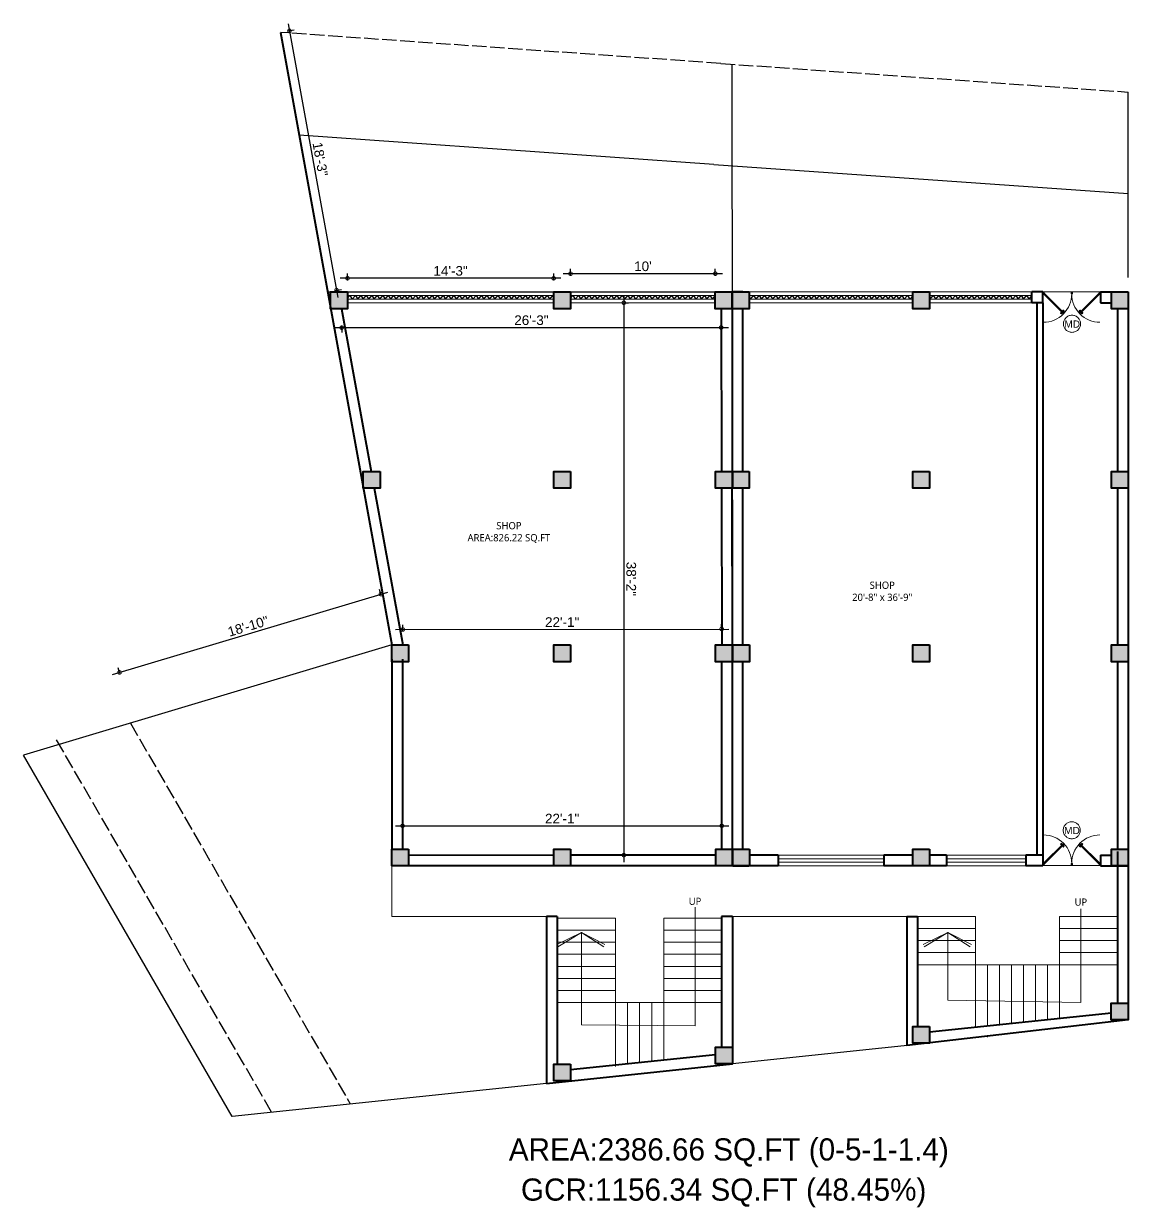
# Model space of a CAD drawing. Header units: inches. Extents: x -71 to 2682309, y -3332 to 801571.
# Drawn here: x 2647552 to 2648469, y 795595 to 796577 of the extents above; entities that cross this region are included whole.
import ezdxf

# ---------------------------------------------------------------- set-up
doc = ezdxf.new("R2010")
doc.units = ezdxf.units.IN
doc.header["$MEASUREMENT"] = 0
doc.header["$PDMODE"] = 99
for name, pattern in [('ACAD_ISO02W100', [15, 12, -3]), ('ACAD_ISO10W100', [18, 12, -3, 0, -3]), ('SOLID', [0])]:
    doc.linetypes.add(name, pattern=pattern)
for name, color, linetype, lineweight in [('CONC. OUTLINE RA', 150, 'Continuous', 40), ('ele 4', 114, 'Continuous', 9), ('elev 2', 20, 'Continuous', 25), ('HATCH RA', 8, 'Continuous', 9), ('PUERTAS', 7, 'Continuous', 13), ('stair EA', 132, 'Continuous', 5), ('STAIR PLAN AND ELEV RA', 124, 'Continuous', 20), ('TEXT RA', 254, 'Continuous', 20), ('TEXTURE EA', 8, 'ACAD_ISO10W100', 9), ('wall EA', 24, 'Continuous', 40), ('WALL RA', 42, 'Continuous', 50), ('Win EA', 114, 'Continuous', 5)]:
    doc.layers.add(name, color=color, linetype=linetype, lineweight=lineweight)
for name, color, linetype in [('HACTH', 7, 'Continuous'), ('lettring', 7, 'Continuous'), ('S-DIM', 7, 'Continuous'), ('text EA', 7, 'Continuous')]:
    doc.layers.add(name, color=color, linetype=linetype)
doc.styles.add('EAPL', font='arial.ttf', dxfattribs={"height": 8})
doc.styles.add('RA 50 new', font='GOTHIC.TTF', dxfattribs={"height": 100})
doc.styles.get("Standard").update_dxf_attribs({"font": 'arial.ttf'})
doc.dimstyles.new('EA Copy of 1-8', dxfattribs={"dimtxt": 8, "dimasz": 6, "dimexe": 4, "dimexo": 6, "dimgap": 2, "dimtad": 1, "dimdec": 0, "dimzin": 0, "dimdsep": 46, "dimlunit": 3, "dimtxsty": 'EAPL', "dimblk": 'DOTSMALL', "dimcen": -0.09, "dimdle": 6, "dimclrd": 256, "dimclre": 256, "dimclrt": 256, "dimadec": 0, "dimazin": 0, "dimtfac": 8, "dimtdec": 0, "dimtix": 1, "dimtmove": 0, "dimatfit": 3, "dimldrblk": 'OPEN30', "dimfxl": 1, "dimfxlon": 1, "dimtolj": 1, "dimtzin": 0, "dimlwd": -1, "dimlwe": -1, "dimarcsym": 0})

# ---------------------------------------------------------------- blocks, each defined once
blk = doc.blocks.new('COLUMN')
at = {"layer": 'HACTH', "lineweight": 30, "transparency": 33554541}
h = blk.add_hatch(color=256, dxfattribs=at)
h.dxf.hatch_style = 1
h.paths.add_polyline_path([(2659104.19, 784576.38), (2659090.19, 784576.38), (2659090.19, 784562.38), (2659104.19, 784562.38)])
at = {"layer": 'CONC. OUTLINE RA'}
blk.add_lwpolyline([(2659090.19, 784576.38), (2659104.19, 784576.38), (2659104.19, 784562.38), (2659090.19, 784562.38)], close=True, dxfattribs=at)
blk = doc.blocks.new('3ft')
at = {"layer": 'PUERTAS', "color": 6}
for p, q in [((1, 2.5), (25.2, 26.7)), ((26, 25.9), (1.8, 1.6)), ((26, 25.9), (25.2, 26.7)), ((0, 2.4), (0, 0)), ((0.7, 2.4), (0, 2.4)), ((1.6, 0), (0, 0)), ((0.7, 1.5), (0.7, 2.4)), ((0.8, 1.5), (0.7, 1.5)), ((0.8, 1.5), (0.8, 2.4)), ((0.8, 1.2), (0.8, 1.5)), ((1.6, 1.2), (0.8, 1.2)), ((1.6, 1.8), (0.9, 2.5)), ((1.6, 1.9), (1, 2.5)), ((1.6, 1.9), (1.6, 1.8)), ((1.8, 1.6), (1.6, 1.8)), ((1.6, 0), (1.6, 1.2)), ((34.4, 0), (34.4, 1.2)), ((34.4, 1.2), (35.2, 1.2)), ((34.4, 0), (36, 0)), ((35.2, 1.2), (35.2, 2.4)), ((35.2, 2.4), (36, 2.4)), ((36, 0), (36, 2.4))]:
    blk.add_line(p, q, dxfattribs=at)
at = {"layer": 'PUERTAS', "color": 8}
for p, q in [((22.6, 24.9), (21.6, 25.7)), ((22.6, 25), (21.7, 25.7)), ((22.7, 25.1), (21.8, 25.9)), ((22.1, 26.3), (22, 26.1)), ((22.9, 25.2), (22, 26.1)), ((22.1, 26.3), (22.3, 26.4)), ((22.3, 26.4), (22.3, 26.4)), ((23.2, 25.5), (22.3, 26.4)), ((23.3, 25.7), (22.5, 26.6)), ((23.5, 25.8), (22.7, 26.8)), ((23.4, 25.8), (22.7, 26.7)), ((22.7, 24.3), (23, 24.8)), ((23, 25), (22.8, 25.1)), ((23, 25), (22.9, 25.2)), ((23, 25), (22.9, 25.1)), ((22.9, 24.5), (23.1, 24.9)), ((23.1, 25.1), (23, 25.2)), ((23.1, 24.8), (23.2, 25)), ((23.3, 25.3), (23.2, 25.4)), ((23.4, 25.4), (23.3, 25.6)), ((23.4, 25.4), (23.3, 25.5)), ((23.4, 25.4), (23.3, 25.5)), ((23.3, 24.9), (23.3, 25.1)), ((23.5, 25.1), (23.3, 25.1)), ((23.6, 25.3), (23.4, 25.2)), ((23.9, 25.5), (23.5, 25.3)), ((24.1, 25.7), (23.6, 25.4)), ((23.6, 23.4), (24.1, 23.7)), ((23.8, 23.6), (24.2, 23.8)), ((24.1, 23.8), (24.3, 23.9)), ((24.2, 24), (24.4, 24)), ((24.2, 23.3), (25, 22.3)), ((24.3, 23.7), (24.4, 23.6)), ((24.3, 23.7), (24.5, 23.6)), ((24.3, 23.6), (24.4, 23.5)), ((24.3, 23.3), (25.1, 22.4)), ((24.4, 24.2), (24.4, 24)), ((24.4, 23.8), (24.5, 23.7)), ((24.4, 23.4), (25.2, 22.5)), ((24.6, 24.3), (24.5, 24.1)), ((24.5, 23.6), (25.4, 22.7)), ((24.8, 24.6), (24.6, 24.2)), ((24.6, 24), (24.7, 23.9)), ((25, 24.8), (24.7, 24.3)), ((24.7, 24.1), (24.8, 23.9)), ((24.7, 24.1), (24.8, 24)), ((24.8, 24.1), (24.9, 24)), ((24.8, 23.8), (25.7, 23)), ((25, 24), (25.9, 23.2)), ((25.1, 24.2), (26.1, 23.4)), ((25.1, 24.1), (26, 23.3)), ((25.6, 22.8), (25.4, 22.7)), ((25.6, 22.8), (25.7, 23)), ((25.7, 23), (25.7, 23)), ((0, 0), (36, 0))]:
    blk.add_line(p, q, dxfattribs=at)
at = {"layer": 'PUERTAS', "color": 1}
for p, q in [((21.7, 25.8), (22.1, 26.3)), ((21.7, 25.7), (22.2, 26.2)), ((21.7, 25.8), (21.7, 25.8)), ((22.5, 25), (21.7, 25.6)), ((22.6, 26.7), (22.1, 26.3)), ((22.7, 26.7), (22.2, 26.2)), ((22.6, 26.7), (22.6, 26.7)), ((22.6, 25), (23, 25.4)), ((22.6, 24.3), (22.9, 24.7)), ((22.6, 24.1), (22.6, 24.1)), ((22.7, 25.1), (22.7, 25.1)), ((23.4, 25.9), (22.8, 26.7)), ((22.8, 25.1), (23.1, 25.3)), ((22.9, 25), (22.8, 25.1)), ((22.9, 24.9), (23.2, 25.2)), ((22.9, 24.8), (22.9, 24.8)), ((22.9, 24.7), (22.9, 24.7)), ((23.4, 25.8), (23, 25.4)), ((23.3, 25.6), (23.1, 25.3)), ((23.5, 25.5), (23.2, 25.2)), ((23.3, 25.7), (23.3, 25.7)), ((23.4, 25.5), (23.3, 25.6)), ((23.4, 23.3), (23.4, 23.3)), ((23.6, 25.5), (23.6, 25.5)), ((23.6, 23.3), (24, 23.6)), ((24.1, 25.8), (23.7, 25.5)), ((23.7, 25.5), (23.7, 25.5)), ((24, 23.6), (24, 23.6)), ((24.1, 23.6), (24.1, 23.6)), ((24.3, 25.8), (24.3, 25.8)), ((24.3, 23.6), (24.5, 23.9)), ((24.3, 23.3), (24.7, 23.7)), ((24.3, 23.6), (24.4, 23.5)), ((24.3, 23.2), (24.9, 22.4)), ((24.4, 23.5), (24.6, 23.8)), ((24.4, 23.4), (24.4, 23.4)), ((24.8, 24.1), (24.5, 23.9)), ((24.9, 24), (24.6, 23.8)), ((25.1, 24.1), (24.7, 23.7)), ((25.1, 24.8), (24.8, 24.4)), ((24.8, 24.4), (24.8, 24.4)), ((24.8, 24.3), (24.8, 24.3)), ((24.8, 24.1), (24.9, 24)), ((25, 24), (25, 24)), ((25, 22.4), (25.5, 22.9)), ((25.1, 25), (25.1, 25)), ((25.1, 22.4), (25.6, 22.8)), ((25.1, 22.4), (25.1, 22.4)), ((25.2, 24.1), (26, 23.5)), ((26, 23.4), (25.5, 22.9)), ((26, 23.3), (25.6, 22.8)), ((26, 23.3), (26, 23.3))]:
    blk.add_line(p, q, dxfattribs=at)
at = {"layer": 'PUERTAS', "color": 2}
for p, q in [((22, 26.1), (22, 26.1)), ((25.4, 22.7), (25.4, 22.7))]:
    blk.add_line(p, q, dxfattribs=at)
at = {"layer": 'PUERTAS', "color": 6}
for radius in [0.155, 0.0752]:
    blk.add_circle((0.8, 2.6), radius, dxfattribs=at)
blk.add_arc((0.8, 2.6), 34.4, 359.7285, 90.0333, dxfattribs=at)
at = {"layer": 'PUERTAS', "color": 1}
for centre, start, end in [((22.5, 25), 231.0764, 315), ((22.7, 24.2), 135, 225), ((22.7, 26.7), 38.9236, 135), ((22.8, 25.1), 225, 315), ((23, 24.9), 135, 219.7428), ((22.9, 24.8), 315, 39.7428), ((23.3, 25.6), 315, 45), ((23.4, 25.9), 315, 38.9236), ((23.5, 23.4), 225, 315), ((23.5, 25.4), 50.2572, 135), ((23.6, 25.5), 230.2572, 315), ((24.1, 23.6), 50.2572, 135), ((24.2, 25.7), 45, 135), ((24.2, 23.7), 230.2572, 315), ((24.3, 23.2), 135, 218.9236), ((24.4, 23.5), 135, 225), ((24.8, 24.3), 135, 219.7428), ((24.7, 24.2), 315, 39.7428), ((24.9, 24), 45, 135), ((25, 22.4), 218.9236, 315), ((25, 24.9), 315, 45), ((25.2, 24.1), 51.0764, 135), ((26, 23.4), 315, 51.0764)]:
    blk.add_arc(centre, 0.08, start, end, dxfattribs=at)
blk = doc.blocks.new('*U327')
at = {"color": 3, "xscale": -1}
blk.add_blockref('3ft', (42, 0), dxfattribs=at)
blk = doc.blocks.new('_DotSmall')
at = {"color": 0, "linetype": 'ByBlock', "const_width": 0.5}
blk.add_lwpolyline([(-0.0625, 0, 1), (0.0625, 0, 1)], format="xyb", close=True, dxfattribs=at)
blk = doc.blocks.new('*D692')
at = {"layer": 'Defpoints', "color": 0, "transparency": 16777216}
for p in [(2647848.62, 796103.49), (2647857.62, 796073.41), (2647640.62, 796008.48)]:
    blk.add_point(p, dxfattribs=at)
at = {"layer": 'lettring', "transparency": 16777216}
for p, q in [((2647625.87, 796036.84), (2647854.36, 796105.21)), ((2647848.9, 796102.53), (2647847.47, 796107.32)), ((2647631.91, 796037.6), (2647630.48, 796042.39))]:
    blk.add_line(p, q, dxfattribs=at)
at = {"layer": 'lettring', "transparency": 16777216, "xscale": 6, "yscale": 6, "zscale": 6}
for p, rotation in [((2647848.62, 796103.49), 16.65869540198809), ((2647631.62, 796038.56), 196.6586954019881)]:
    blk.add_blockref('_DotSmall', p, dxfattribs=dict(at, rotation=rotation))
at = {"layer": 'lettring', "transparency": 16777216, "insert": (2647738.37, 796076.86), "char_height": 8, "attachment_point": 5, "rotation": 16.6587, "style": 'EAPL'}
blk.add_mtext('\\A1;18\'-10"', dxfattribs=at)
blk = doc.blocks.new('_Open30')
at = {"color": 0, "linetype": 'ByBlock', "lineweight": -2}
for p, q in [((-1, 0.27), (0, 0)), ((0, 0), (-1, -0.27)), ((0, 0), (-1, 0))]:
    blk.add_line(p, q, dxfattribs=at)
blk = doc.blocks.new('*D690')
at = {"layer": 'Defpoints', "color": 0, "transparency": 16777216}
for p in [(2648006.06, 796369.51), (2648006.06, 796354.41), (2648126.26, 796354.42)]:
    blk.add_point(p, dxfattribs=at)
at = {"layer": 'lettring', "transparency": 16777216}
for p, q in [((2648132.26, 796369.52), (2648000.06, 796369.51)), ((2648006.06, 796368.51), (2648006.06, 796373.51)), ((2648126.26, 796368.52), (2648126.26, 796373.52))]:
    blk.add_line(p, q, dxfattribs=at)
at = {"layer": 'lettring', "transparency": 16777216, "xscale": 6, "yscale": 6, "zscale": 6}
for p, rotation in [((2648006.06, 796369.51), 180.0035266557146), ((2648126.26, 796369.52), 0.003526655714578552)]:
    blk.add_blockref('_DotSmall', p, dxfattribs=dict(at, rotation=rotation))
at = {"layer": 'lettring', "transparency": 16777216, "insert": (2648066.16, 796375.6), "char_height": 8, "attachment_point": 5, "rotation": 0.00353, "style": 'EAPL'}
blk.add_mtext("\\A1;10'", dxfattribs=at)
blk = doc.blocks.new('*D691')
at = {"transparency": 16777216}
for p, q in [((2647820.88, 796364.71), (2647820.88, 796369.71)), ((2647992.06, 796364.71), (2647992.06, 796369.71)), ((2647998.06, 796365.7), (2647814.88, 796365.71))]:
    blk.add_line(p, q, dxfattribs=at)
at = {"layer": 'Defpoints', "color": 0, "transparency": 16777216}
for p in [(2647820.88, 796365.71), (2647820.88, 796354.42), (2647992.06, 796354.41)]:
    blk.add_point(p, dxfattribs=at)
at = {"transparency": 16777216, "xscale": 6, "yscale": 6, "zscale": 6}
for p, rotation in [((2647820.88, 796365.71), 179.9978990133593), ((2647992.06, 796365.71), 359.9978990133593)]:
    blk.add_blockref('_DotSmall', p, dxfattribs=dict(at, rotation=rotation))
at = {"lineweight": 30, "transparency": 16777216, "insert": (2647906.47, 796371.8), "char_height": 8, "attachment_point": 5, "rotation": 359.9979, "style": 'EAPL'}
blk.add_mtext('\\A1;14\'-3"', dxfattribs=at)
blk = doc.blocks.new('*D693')
at = {"layer": 'Defpoints', "color": 0, "transparency": 16777216}
for p in [(2647765.13, 796569.77), (2647804.31, 796354.42), (2647811.83, 796355.78)]:
    blk.add_point(p, dxfattribs=at)
at = {"layer": 'S-DIM', "transparency": 16777216}
for p, q in [((2647771.58, 796577.04), (2647812.9, 796349.88)), ((2647771.67, 796570.96), (2647776.59, 796571.85)), ((2647810.85, 796355.6), (2647815.76, 796356.5))]:
    blk.add_line(p, q, dxfattribs=at)
at = {"layer": 'S-DIM', "transparency": 16777216, "xscale": 6, "yscale": 6, "zscale": 6}
for p, rotation in [((2647772.65, 796571.14), 100.3105406463716), ((2647811.83, 796355.78), 280.3105406463716)]:
    blk.add_blockref('_DotSmall', p, dxfattribs=dict(at, rotation=rotation))
at = {"layer": 'S-DIM', "transparency": 16777216, "insert": (2647798.23, 796464.55), "char_height": 8, "attachment_point": 5, "rotation": 280.31054, "style": 'EAPL'}
blk.add_mtext('\\A1;18\'-3"', dxfattribs=at)
blk = doc.blocks.new('*D694')
at = {"layer": 'Defpoints', "color": 0, "transparency": 16777216}
for p in [(2648131.55, 796074.53), (2647866.76, 796061.41), (2648131.57, 796061.83)]:
    blk.add_point(p, dxfattribs=at)
at = {"layer": 'S-DIM', "transparency": 16777216}
for p, q in [((2647866.74, 796073.11), (2647866.74, 796078.11)), ((2648131.55, 796073.53), (2648131.54, 796078.53)), ((2647860.74, 796074.1), (2648137.55, 796074.54))]:
    blk.add_line(p, q, dxfattribs=at)
at = {"layer": 'S-DIM', "transparency": 16777216, "xscale": 6, "yscale": 6, "zscale": 6}
for p, rotation in [((2647866.74, 796074.11), 180.09063635246), ((2648131.55, 796074.53), 0.090636352459989)]:
    blk.add_blockref('_DotSmall', p, dxfattribs=dict(at, rotation=rotation))
at = {"layer": 'S-DIM', "transparency": 16777216, "insert": (2647999.13, 796080.34), "char_height": 8, "attachment_point": 5, "rotation": 0.09064, "style": 'EAPL'}
blk.add_mtext('\\A1;22\'-1"', dxfattribs=at)
blk = doc.blocks.new('*D695')
at = {"layer": 'Defpoints', "color": 0, "transparency": 16777216}
for p in [(2647816.03, 796340.29), (2648131.12, 796340.42), (2648131.13, 796324.83)]:
    blk.add_point(p, dxfattribs=at)
at = {"layer": 'S-DIM', "transparency": 16777216}
for p, q in [((2647810.04, 796324.71), (2648137.13, 796324.84)), ((2647816.03, 796325.71), (2647816.04, 796320.71)), ((2648131.13, 796325.83), (2648131.13, 796320.83))]:
    blk.add_line(p, q, dxfattribs=at)
at = {"layer": 'S-DIM', "transparency": 16777216, "xscale": 6, "yscale": 6, "zscale": 6}
for p, rotation in [((2647816.04, 796324.71), 180.0229430223252), ((2648131.13, 796324.83), 0.02294302232514754)]:
    blk.add_blockref('_DotSmall', p, dxfattribs=dict(at, rotation=rotation))
at = {"layer": 'S-DIM', "transparency": 16777216, "insert": (2647973.58, 796330.86), "char_height": 8, "attachment_point": 5, "rotation": 0.02294, "style": 'EAPL'}
blk.add_mtext('\\A1;26\'-3"', dxfattribs=at)
blk = doc.blocks.new('*D689')
at = {"layer": 'Defpoints', "color": 0, "transparency": 16777216}
for p in [(2648131.57, 795911.21), (2647866.61, 795891.92), (2648131.57, 795891.92)]:
    blk.add_point(p, dxfattribs=at)
at = {"layer": 'S-DIM', "transparency": 16777216}
for p, q in [((2647860.61, 795911.21), (2648137.57, 795911.21)), ((2647866.61, 795910.21), (2647866.61, 795915.21)), ((2648131.57, 795910.21), (2648131.57, 795915.21))]:
    blk.add_line(p, q, dxfattribs=at)
at = {"layer": 'S-DIM', "transparency": 16777216, "xscale": 6, "yscale": 6, "zscale": 6, "rotation": 180}
blk.add_blockref('_DotSmall', (2647866.61, 795911.21), dxfattribs=at)
at = {"layer": 'S-DIM', "transparency": 16777216, "xscale": 6, "yscale": 6, "zscale": 6}
blk.add_blockref('_DotSmall', (2648131.57, 795911.21), dxfattribs=at)
at = {"layer": 'S-DIM', "transparency": 16777216, "insert": (2647999.09, 795917.22), "char_height": 8, "attachment_point": 5, "style": 'EAPL'}
blk.add_mtext('\\A1;22\'-1"', dxfattribs=at)
blk = doc.blocks.new('*D696')
at = {"layer": 'Defpoints', "color": 0, "transparency": 16777216}
for p in [(2648006.06, 796345.38), (2648006.07, 795886.92), (2648050.34, 795886.92)]:
    blk.add_point(p, dxfattribs=at)
at = {"layer": 'S-DIM', "transparency": 16777216}
for p, q in [((2648050.32, 796351.38), (2648050.34, 795880.92)), ((2648049.32, 796345.38), (2648054.32, 796345.38)), ((2648049.34, 795886.92), (2648054.34, 795886.92))]:
    blk.add_line(p, q, dxfattribs=at)
at = {"layer": 'S-DIM', "transparency": 16777216, "xscale": 6, "yscale": 6, "zscale": 6}
for p, rotation in [((2648050.32, 796345.38), 90.00139359748304), ((2648050.34, 795886.92), 270.0013935974831)]:
    blk.add_blockref('_DotSmall', p, dxfattribs=dict(at, rotation=rotation))
at = {"layer": 'S-DIM', "transparency": 16777216, "insert": (2648056.42, 796116.15), "char_height": 8, "attachment_point": 5, "rotation": 270.00139, "style": 'EAPL'}
blk.add_mtext('\\A1;38\'-2"', dxfattribs=at)

msp = doc.modelspace()

# ---------------------------------------------------------------- linework, layer by layer
at = {"linetype": 'ACAD_ISO02W100'}
for p, q in [((2648130.9, 796544.04), (2647765.13, 796569.77)), ((2648130.9, 796544.04), (2648469.16, 796520.24)), ((2647640.62, 795996.48), (2647823.23, 795680.32)), ((2647757.9, 795673.47), (2647577.98, 795984.97)), ((2648469.17, 795877.92), (2648455.17, 795877.92))]:
    msp.add_line(p, q, dxfattribs=at)
at = {"color": 244, "lineweight": 30, "true_color": 0x991b1e}
for p, q in [((2648140.08, 796543.39), (2648140.52, 796061.41)), ((2648469.15, 796366.42), (2648469.16, 796520.24)), ((2648125.01, 796460.25), (2647780.65, 796484.47)), ((2648125.01, 796460.25), (2648469.16, 796436.04)), ((2647813.46, 796354.42), (2647813.48, 796354.29)), ((2647857.61, 796061.41), (2647552, 795969.97)), ((2647725.23, 795670.05), (2647552, 795969.97))]:
    msp.add_line(p, q, dxfattribs=at)
at = {"layer": 'ele 4', "linetype": 'SOLID'}
for p, q in [((2647992.06, 796354.41), (2647804.31, 796354.42)), ((2647992.06, 796351.42), (2647820.88, 796351.42)), ((2648126.26, 796354.41), (2648006.06, 796354.41)), ((2648126.26, 796351.42), (2648006.06, 796351.42)), ((2648290.15, 796354.42), (2648154.26, 796354.42)), ((2648290.15, 796351.42), (2648154.26, 796351.42)), ((2648389.15, 796354.42), (2648304.15, 796354.42)), ((2648389.15, 796351.42), (2648304.15, 796351.42)), ((2647820.88, 796348.38), (2647992.06, 796348.38)), ((2647820.88, 796345.38), (2647992.06, 796345.38)), ((2648006.06, 796348.38), (2648126.26, 796348.38)), ((2648006.06, 796345.38), (2648126.26, 796345.38)), ((2648154.26, 796348.39), (2648290.15, 796348.39)), ((2648154.26, 796345.39), (2648290.15, 796345.39)), ((2648304.15, 796348.39), (2648389.15, 796348.39)), ((2648304.15, 796345.39), (2648389.15, 796345.39)), ((2648178.57, 795886.92), (2648266.17, 795886.92)), ((2648178.57, 795883.92), (2648266.17, 795883.92)), ((2648178.57, 795880.92), (2648266.17, 795880.92)), ((2648318.17, 795886.92), (2648384.15, 795886.92)), ((2648318.17, 795883.92), (2648384.15, 795883.92)), ((2648318.17, 795880.92), (2648384.15, 795880.92)), ((2648178.57, 795877.92), (2648266.17, 795877.92)), ((2648318.17, 795877.92), (2648384.15, 795877.92))]:
    msp.add_line(p, q, dxfattribs=at)
at = {"layer": 'elev 2'}
for p, q in [((2647820.88, 796349.15), (2647822.78, 796351.42)), ((2647822.78, 796351.42), (2647824.87, 796348.38)), ((2647824.87, 796348.38), (2647827.4, 796351.42)), ((2647827.4, 796351.42), (2647829.46, 796348.38)), ((2647829.46, 796348.38), (2647831.84, 796351.42)), ((2647831.84, 796351.42), (2647833.92, 796348.38)), ((2647833.92, 796348.38), (2647836.46, 796351.42)), ((2647836.46, 796351.42), (2647838.54, 796348.38)), ((2647838.54, 796348.38), (2647841.08, 796351.42)), ((2647841.08, 796351.42), (2647843.14, 796348.38)), ((2647843.14, 796348.38), (2647845.51, 796351.42)), ((2647845.51, 796351.42), (2647847.6, 796348.38)), ((2647847.6, 796348.38), (2647850.14, 796351.42)), ((2647850.14, 796351.42), (2647852.22, 796348.38)), ((2647852.22, 796348.38), (2647854.76, 796351.42)), ((2647854.76, 796351.42), (2647856.82, 796348.38)), ((2647856.82, 796348.38), (2647859.19, 796351.42)), ((2647859.19, 796351.42), (2647861.28, 796348.38)), ((2647861.28, 796348.38), (2647863.82, 796351.42)), ((2647863.82, 796351.42), (2647865.9, 796348.38)), ((2647865.9, 796348.38), (2647868.44, 796351.42)), ((2647868.44, 796351.42), (2647870.5, 796348.38)), ((2647870.5, 796348.38), (2647872.87, 796351.42)), ((2647872.87, 796351.42), (2647874.96, 796348.38)), ((2647874.96, 796348.38), (2647877.5, 796351.42)), ((2647874.96, 796348.38), (2647877.5, 796351.42)), ((2647877.5, 796351.42), (2647879.55, 796348.38)), ((2647879.55, 796348.38), (2647881.93, 796351.42)), ((2647881.93, 796351.42), (2647884.01, 796348.38)), ((2647884.01, 796348.38), (2647886.55, 796351.42)), ((2647886.55, 796351.42), (2647888.64, 796348.38)), ((2647888.64, 796348.38), (2647891.17, 796351.42)), ((2647891.17, 796351.42), (2647893.23, 796348.38)), ((2647893.23, 796348.38), (2647895.61, 796351.42)), ((2647895.61, 796351.42), (2647897.69, 796348.38)), ((2647897.69, 796348.38), (2647900.23, 796351.42)), ((2647900.23, 796351.42), (2647902.31, 796348.38)), ((2647902.31, 796348.38), (2647904.85, 796351.42)), ((2647904.85, 796351.42), (2647906.91, 796348.38)), ((2647906.91, 796348.38), (2647909.28, 796351.42)), ((2647909.28, 796351.42), (2647911.37, 796348.38)), ((2647911.37, 796348.38), (2647913.91, 796351.42)), ((2647913.91, 796351.42), (2647915.99, 796348.38)), ((2647915.99, 796348.38), (2647918.53, 796351.42)), ((2647918.53, 796351.42), (2647920.59, 796348.38)), ((2647920.59, 796348.38), (2647922.96, 796351.42)), ((2647922.96, 796351.42), (2647925.05, 796348.38)), ((2647925.05, 796348.38), (2647927.59, 796351.42)), ((2647925.05, 796348.38), (2647927.59, 796351.42)), ((2647927.59, 796351.42), (2647929.64, 796348.38)), ((2647929.64, 796348.38), (2647932.02, 796351.42)), ((2647932.02, 796351.42), (2647934.1, 796348.38)), ((2647934.1, 796348.38), (2647936.64, 796351.42)), ((2647936.64, 796351.42), (2647938.73, 796348.38)), ((2647938.73, 796348.38), (2647941.27, 796351.42)), ((2647941.27, 796351.42), (2647943.32, 796348.38)), ((2647943.32, 796348.38), (2647945.7, 796351.42)), ((2647945.7, 796351.42), (2647947.78, 796348.38)), ((2647947.78, 796348.38), (2647950.32, 796351.42)), ((2647950.32, 796351.42), (2647952.41, 796348.38)), ((2647952.41, 796348.38), (2647954.94, 796351.42)), ((2647954.94, 796351.42), (2647957, 796348.38)), ((2647957, 796348.38), (2647959.38, 796351.42)), ((2647959.38, 796351.42), (2647961.46, 796348.38)), ((2647961.46, 796348.38), (2647964, 796351.42)), ((2647964, 796351.42), (2647966.08, 796348.38)), ((2647966.08, 796348.38), (2647968.62, 796351.42)), ((2647968.62, 796351.42), (2647970.68, 796348.38)), ((2647970.68, 796348.38), (2647973.05, 796351.42)), ((2647973.05, 796351.42), (2647975.14, 796348.38)), ((2647975.14, 796348.38), (2647977.68, 796351.42)), ((2647975.14, 796348.38), (2647977.68, 796351.42)), ((2647977.68, 796351.42), (2647979.73, 796348.38)), ((2647979.73, 796348.38), (2647982.11, 796351.42)), ((2647982.11, 796351.42), (2647984.19, 796348.38)), ((2647984.19, 796348.38), (2647986.73, 796351.42)), ((2647986.73, 796351.42), (2647988.82, 796348.38)), ((2647988.82, 796348.38), (2647991.36, 796351.42)), ((2647991.36, 796351.42), (2647992.06, 796350.38)), ((2648006.06, 796349.15), (2648007.96, 796351.42)), ((2648007.96, 796351.42), (2648010.04, 796348.38)), ((2648010.04, 796348.38), (2648012.58, 796351.42)), ((2648012.58, 796351.42), (2648014.64, 796348.38)), ((2648014.64, 796348.38), (2648017.01, 796351.42)), ((2648017.01, 796351.42), (2648019.1, 796348.38)), ((2648019.1, 796348.38), (2648021.63, 796351.42)), ((2648021.63, 796351.42), (2648023.72, 796348.38)), ((2648023.72, 796348.38), (2648026.26, 796351.42)), ((2648026.26, 796351.42), (2648028.31, 796348.38)), ((2648028.31, 796348.38), (2648030.69, 796351.42)), ((2648030.69, 796351.42), (2648032.77, 796348.38)), ((2648032.77, 796348.38), (2648035.31, 796351.42)), ((2648035.31, 796351.42), (2648037.4, 796348.38)), ((2648037.4, 796348.38), (2648039.94, 796351.42)), ((2648039.94, 796351.42), (2648041.99, 796348.38)), ((2648041.99, 796348.38), (2648044.37, 796351.42)), ((2648044.37, 796351.42), (2648046.45, 796348.38)), ((2648046.45, 796348.38), (2648048.99, 796351.42)), ((2648048.99, 796351.42), (2648051.08, 796348.38)), ((2648051.08, 796348.38), (2648053.62, 796351.42)), ((2648053.62, 796351.42), (2648055.67, 796348.38)), ((2648055.67, 796348.38), (2648058.05, 796351.42)), ((2648058.05, 796351.42), (2648060.13, 796348.38)), ((2648060.13, 796348.38), (2648062.67, 796351.42)), ((2648060.13, 796348.38), (2648062.67, 796351.42)), ((2648062.67, 796351.42), (2648064.73, 796348.38)), ((2648064.73, 796348.38), (2648067.1, 796351.42)), ((2648067.1, 796351.42), (2648069.19, 796348.38)), ((2648069.19, 796348.38), (2648071.73, 796351.42)), ((2648071.73, 796351.42), (2648073.81, 796348.38)), ((2648073.81, 796348.38), (2648076.35, 796351.42)), ((2648076.35, 796351.42), (2648078.41, 796348.38)), ((2648078.41, 796348.38), (2648080.78, 796351.42)), ((2648080.78, 796351.42), (2648082.87, 796348.38)), ((2648082.87, 796348.38), (2648085.4, 796351.42)), ((2648085.4, 796351.42), (2648087.49, 796348.38)), ((2648087.49, 796348.38), (2648090.03, 796351.42)), ((2648090.03, 796351.42), (2648092.08, 796348.38)), ((2648092.08, 796348.38), (2648094.46, 796351.42)), ((2648094.46, 796351.42), (2648096.54, 796348.38)), ((2648096.54, 796348.38), (2648099.08, 796351.42)), ((2648099.08, 796351.42), (2648101.17, 796348.38)), ((2648101.17, 796348.38), (2648103.71, 796351.42)), ((2648103.71, 796351.42), (2648105.76, 796348.38)), ((2648105.76, 796348.38), (2648108.14, 796351.42)), ((2648108.14, 796351.42), (2648110.22, 796348.38)), ((2648110.22, 796348.38), (2648112.76, 796351.42)), ((2648110.22, 796348.38), (2648112.76, 796351.42)), ((2648112.76, 796351.42), (2648114.82, 796348.38)), ((2648114.82, 796348.38), (2648117.19, 796351.42)), ((2648117.19, 796351.42), (2648119.28, 796348.38)), ((2648119.28, 796348.38), (2648121.82, 796351.42)), ((2648121.82, 796351.42), (2648123.9, 796348.38)), ((2648123.9, 796348.38), (2648126.26, 796351.2)), ((2648154.26, 796350.11), (2648155.44, 796348.39)), ((2648155.44, 796348.39), (2648157.98, 796351.42)), ((2648157.98, 796351.42), (2648160.06, 796348.39)), ((2648160.06, 796348.39), (2648162.6, 796351.42)), ((2648162.6, 796351.42), (2648164.69, 796348.39)), ((2648164.69, 796348.39), (2648167.23, 796351.42)), ((2648167.23, 796351.42), (2648169.31, 796348.39)), ((2648169.31, 796348.39), (2648171.85, 796351.42)), ((2648171.85, 796351.42), (2648173.93, 796348.39)), ((2648173.93, 796348.39), (2648176.47, 796351.42)), ((2648176.47, 796351.42), (2648178.53, 796348.39)), ((2648178.53, 796348.39), (2648180.9, 796351.42)), ((2648180.9, 796351.42), (2648182.99, 796348.39)), ((2648182.99, 796348.39), (2648185.53, 796351.42)), ((2648185.53, 796351.42), (2648187.61, 796348.39)), ((2648187.61, 796348.39), (2648190.15, 796351.42)), ((2648190.15, 796351.42), (2648192.21, 796348.39)), ((2648192.21, 796348.39), (2648194.58, 796351.42)), ((2648194.58, 796351.42), (2648196.67, 796348.39)), ((2648196.67, 796348.39), (2648199.21, 796351.42)), ((2648199.21, 796351.42), (2648201.29, 796348.39)), ((2648201.29, 796348.39), (2648203.83, 796351.42)), ((2648203.83, 796351.42), (2648205.89, 796348.39)), ((2648205.89, 796348.39), (2648208.26, 796351.42)), ((2648208.26, 796351.42), (2648210.35, 796348.39)), ((2648210.35, 796348.39), (2648212.89, 796351.42)), ((2648212.89, 796351.42), (2648214.97, 796348.39)), ((2648214.97, 796348.39), (2648217.51, 796351.42)), ((2648217.51, 796351.42), (2648219.57, 796348.39)), ((2648219.57, 796348.39), (2648221.94, 796351.42)), ((2648221.94, 796351.42), (2648224.03, 796348.39)), ((2648224.03, 796348.39), (2648226.56, 796351.42)), ((2648224.03, 796348.39), (2648226.56, 796351.42)), ((2648226.56, 796351.42), (2648228.62, 796348.39)), ((2648228.62, 796348.39), (2648231, 796351.42)), ((2648231, 796351.42), (2648233.08, 796348.39)), ((2648233.08, 796348.39), (2648235.62, 796351.42)), ((2648235.62, 796351.42), (2648237.7, 796348.39)), ((2648237.7, 796348.39), (2648240.24, 796351.42)), ((2648240.24, 796351.42), (2648242.3, 796348.39)), ((2648242.3, 796348.39), (2648244.67, 796351.42)), ((2648244.67, 796351.42), (2648246.76, 796348.39)), ((2648246.76, 796348.39), (2648249.3, 796351.42)), ((2648249.3, 796351.42), (2648251.38, 796348.39)), ((2648251.38, 796348.39), (2648253.92, 796351.42)), ((2648253.92, 796351.42), (2648255.98, 796348.39)), ((2648255.98, 796348.39), (2648258.35, 796351.42)), ((2648258.35, 796351.42), (2648260.44, 796348.39)), ((2648260.44, 796348.39), (2648262.98, 796351.42)), ((2648262.98, 796351.42), (2648265.06, 796348.39)), ((2648265.06, 796348.39), (2648267.6, 796351.42)), ((2648267.6, 796351.42), (2648269.66, 796348.39)), ((2648269.66, 796348.39), (2648272.03, 796351.42)), ((2648272.03, 796351.42), (2648274.12, 796348.39)), ((2648274.12, 796348.39), (2648276.66, 796351.42)), ((2648274.12, 796348.39), (2648276.66, 796351.42)), ((2648276.66, 796351.42), (2648278.71, 796348.39)), ((2648278.71, 796348.39), (2648281.09, 796351.42)), ((2648281.09, 796351.42), (2648283.17, 796348.39)), ((2648283.17, 796348.39), (2648285.71, 796351.42)), ((2648285.71, 796351.42), (2648287.8, 796348.39)), ((2648287.8, 796348.39), (2648290.15, 796351.21)), ((2648304.65, 796348.39), (2648307.19, 796351.42)), ((2648304.65, 796348.39), (2648307.19, 796351.42)), ((2648307.19, 796351.42), (2648309.25, 796348.39)), ((2648309.25, 796348.39), (2648311.78, 796351.42)), ((2648309.25, 796348.39), (2648311.78, 796351.42)), ((2648311.78, 796351.42), (2648313.84, 796348.39)), ((2648313.84, 796348.39), (2648316.38, 796351.42)), ((2648313.84, 796348.39), (2648316.38, 796351.42)), ((2648316.38, 796351.42), (2648318.43, 796348.39)), ((2648318.43, 796348.39), (2648320.97, 796351.42)), ((2648318.43, 796348.39), (2648320.97, 796351.42)), ((2648320.97, 796351.42), (2648323.03, 796348.39)), ((2648323.03, 796348.39), (2648325.57, 796351.42)), ((2648323.03, 796348.39), (2648325.57, 796351.42)), ((2648325.57, 796351.42), (2648327.62, 796348.39)), ((2648327.62, 796348.39), (2648330, 796351.42)), ((2648330, 796351.42), (2648332.08, 796348.39)), ((2648332.08, 796348.39), (2648334.62, 796351.42)), ((2648334.62, 796351.42), (2648336.71, 796348.39)), ((2648336.71, 796348.39), (2648339.25, 796351.42)), ((2648339.25, 796351.42), (2648341.3, 796348.39)), ((2648341.3, 796348.39), (2648343.68, 796351.42)), ((2648343.68, 796351.42), (2648345.76, 796348.39)), ((2648345.76, 796348.39), (2648348.3, 796351.42)), ((2648348.3, 796351.42), (2648350.39, 796348.39)), ((2648350.39, 796348.39), (2648352.92, 796351.42)), ((2648352.92, 796351.42), (2648354.98, 796348.39)), ((2648354.98, 796348.39), (2648357.36, 796351.42)), ((2648357.36, 796351.42), (2648359.44, 796348.39)), ((2648359.44, 796348.39), (2648361.98, 796351.42)), ((2648361.98, 796351.42), (2648364.07, 796348.39)), ((2648364.07, 796348.39), (2648366.6, 796351.42)), ((2648366.6, 796351.42), (2648368.66, 796348.39)), ((2648368.66, 796348.39), (2648371.04, 796351.42)), ((2648371.04, 796351.42), (2648373.12, 796348.39)), ((2648373.12, 796348.39), (2648375.66, 796351.42)), ((2648373.12, 796348.39), (2648375.66, 796351.42)), ((2648375.66, 796351.42), (2648377.72, 796348.39)), ((2648377.72, 796348.39), (2648380.09, 796351.42)), ((2648380.09, 796351.42), (2648382.18, 796348.39)), ((2648382.18, 796348.39), (2648384.71, 796351.42)), ((2648384.71, 796351.42), (2648386.8, 796348.39)), ((2648386.8, 796348.39), (2648389.15, 796351.21)), ((2647992.07, 795877.92), (2647992.07, 795877.92)), ((2648001.07, 795877.92), (2648001.07, 795877.92)), ((2648304.17, 795730.75), (2648140.43, 795713.58)), ((2647986.07, 795697.4), (2647725.23, 795670.05))]:
    msp.add_line(p, q, dxfattribs=at)
msp.add_lwpolyline([(2647804.31, 796354.42), (2648140.25, 796354.42), (2648140.39, 795877.92)], dxfattribs=at)
at = {"layer": 'HATCH RA'}
msp.add_line((2648469.2, 795904.92), (2648469.17, 795904.92), dxfattribs=at)
at = {"layer": 'stair EA'}
for p, q in [((2647857.61, 795877.92), (2647857.61, 795835.92)), ((2647995.07, 795835.92), (2647857.61, 795835.92)), ((2648043.43, 795834.55), (2647995.07, 795834.55)), ((2648043.43, 795834.55), (2648043.43, 795711.41)), ((2648131.43, 795834.55), (2648083.43, 795834.55)), ((2648131.43, 795834.55), (2648083.43, 795834.55)), ((2648083.43, 795834.55), (2648083.43, 795716.65)), ((2648285.17, 795835.92), (2648140.43, 795835.92)), ((2648342.17, 795835.92), (2648294.17, 795835.92)), ((2648342.17, 795835.92), (2648342.17, 795744.83)), ((2648460.17, 795835.92), (2648412.17, 795835.92)), ((2648412.17, 795835.92), (2648412.17, 795751.12)), ((2648043.43, 795824.55), (2647995.07, 795824.55)), ((2648131.43, 795824.55), (2648083.43, 795824.55)), ((2648131.43, 795824.55), (2648083.43, 795824.55)), ((2648342.17, 795825.92), (2648294.17, 795825.92)), ((2648460.17, 795825.92), (2648412.17, 795825.92)), ((2648043.43, 795814.55), (2647995.07, 795814.55)), ((2648131.43, 795814.55), (2648083.43, 795814.55)), ((2648131.43, 795814.55), (2648083.43, 795814.55)), ((2648342.17, 795815.92), (2648294.17, 795815.92)), ((2648460.17, 795815.92), (2648412.17, 795815.92)), ((2648043.43, 795804.55), (2647995.07, 795804.55)), ((2648131.43, 795804.55), (2648083.43, 795804.55)), ((2648131.43, 795804.55), (2648083.43, 795804.55)), ((2648342.17, 795805.92), (2648294.17, 795805.92)), ((2648460.17, 795805.92), (2648412.17, 795805.92)), ((2648043.43, 795794.55), (2647995.07, 795794.55)), ((2648131.43, 795794.55), (2648083.43, 795794.55)), ((2648131.43, 795794.55), (2648083.43, 795794.55)), ((2648460.17, 795795.92), (2648294.17, 795795.92)), ((2648342.17, 795795.92), (2648342.17, 795745.88)), ((2648352.17, 795795.92), (2648352.17, 795745.88)), ((2648362.17, 795795.92), (2648362.17, 795745.88)), ((2648372.17, 795795.92), (2648372.17, 795746.93)), ((2648382.17, 795795.92), (2648382.17, 795747.98)), ((2648392.17, 795795.92), (2648392.17, 795749.02)), ((2648402.17, 795795.92), (2648402.17, 795750.07)), ((2648043.43, 795784.55), (2647995.07, 795784.55)), ((2648131.43, 795784.55), (2648083.43, 795784.55)), ((2648131.43, 795784.55), (2648083.43, 795784.55)), ((2648043.43, 795774.55), (2647995.07, 795774.55)), ((2648131.43, 795774.55), (2648083.43, 795774.55)), ((2648131.43, 795774.55), (2648083.43, 795774.55)), ((2648131.43, 795764.55), (2647995.07, 795764.55)), ((2648053.43, 795764.55), (2648053.43, 795713.51)), ((2648063.43, 795764.55), (2648063.43, 795714.56)), ((2648073.43, 795764.55), (2648073.43, 795715.61)), ((2648294.17, 795730.75), (2648294.17, 795730.74)), ((2648352.17, 795736.36), (2648352.17, 795735.77))]:
    msp.add_line(p, q, dxfattribs=at)
for points in [[(2648109.58, 795843.78), (2648109.58, 795745.32), (2648015.04, 795745.94), (2648015.04, 795822.66)], [(2648429.85, 795842.44), (2648429.85, 795764.55), (2648319.28, 795766.51), (2648319.28, 795822.66)], [(2648034.64, 795812.66), (2648015.04, 795822.66), (2647994.64, 795812.66)], [(2648033.73, 795810.88), (2648015.04, 795822.66), (2647995.52, 795810.87)], [(2648338.88, 795812.66), (2648319.28, 795822.66), (2648298.88, 795812.66)], [(2648337.97, 795810.88), (2648319.28, 795822.66), (2648299.76, 795810.87)]]:
    msp.add_lwpolyline(points, dxfattribs=at)
at = {"layer": 'STAIR PLAN AND ELEV RA'}
msp.add_line((2648455.17, 795877.92), (2648460.17, 795877.92), dxfattribs=at)
msp.add_line((2648455.17, 795877.92), (2648460.17, 795877.92), dxfattribs=at)
at = {"layer": 'TEXTURE EA', "linetype": 'ACAD_ISO10W100', "ltscale": 4}
for centre in [(2648422.41, 796327.92), (2648422.23, 795907.5)]:
    msp.add_circle(centre, 7.09, dxfattribs=at)
at = {"layer": 'wall EA'}
for p, q in [((2647765.13, 796569.77), (2647857.61, 796061.41)), ((2647780.65, 796484.47), (2647857.61, 796061.41)), ((2648398.15, 796354.42), (2648389.15, 796354.42)), ((2648389.15, 796345.42), (2648389.15, 796354.42)), ((2648398.15, 796345.42), (2648398.15, 796354.42)), ((2648446.15, 796354.45), (2648446.15, 796345.42)), ((2648446.15, 796354.45), (2648455.15, 796354.45)), ((2648469.17, 796352.42), (2648469.07, 795764.04)), ((2647816.03, 796340.29), (2647840.56, 796205.44)), ((2648131.12, 796340.42), (2648131.34, 796205.42)), ((2648140.41, 796193.42), (2648140.41, 796340.42)), ((2648149.23, 796205.42), (2648149.23, 796340.42)), ((2648398.15, 796345.42), (2648389.15, 796345.42)), ((2648393.15, 796345.42), (2648393.15, 795886.92)), ((2648398.15, 796345.42), (2648398.15, 795886.92)), ((2648446.15, 796345.42), (2648455.15, 796345.42)), ((2648460.17, 796340.42), (2648460.17, 796205.42)), ((2647843.11, 796191.44), (2647866.76, 796061.41)), ((2648131.36, 796191.42), (2648131.57, 796061.41)), ((2648140.55, 796061.41), (2648140.4, 796191.42)), ((2648149.23, 796061.41), (2648149.23, 796191.42)), ((2648460.17, 796191.42), (2648460.17, 796061.41)), ((2647857.61, 796049.41), (2647857.61, 795891.92)), ((2647866.61, 796049.41), (2647866.61, 795891.92)), ((2648131.57, 795891.92), (2648131.57, 796047.41)), ((2648140.57, 795891.92), (2648140.57, 796047.41)), ((2648149.23, 795891.92), (2648149.23, 796047.41)), ((2648149.23, 796037.42), (2648149.23, 796047.41)), ((2648460.17, 796047.41), (2648460.17, 795891.92)), ((2648460.17, 795889.92), (2648460.17, 795764.04)), ((2647992.07, 795886.92), (2647871.61, 795886.68)), ((2648126.57, 795886.92), (2648006.07, 795886.92)), ((2648178.57, 795886.92), (2648154.57, 795886.92)), ((2648178.57, 795886.92), (2648178.57, 795877.92)), ((2648290.17, 795886.92), (2648266.17, 795886.92)), ((2648266.17, 795886.92), (2648266.17, 795877.92)), ((2648318.17, 795886.92), (2648304.17, 795886.92)), ((2648318.17, 795886.92), (2648318.17, 795877.92)), ((2648398.15, 795886.92), (2648384.15, 795886.92)), ((2648384.15, 795886.92), (2648384.15, 795877.92)), ((2648398.15, 795886.95), (2648398.15, 795877.92)), ((2648398.15, 795886.92), (2648398.15, 795877.92)), ((2648446.15, 795886.95), (2648446.15, 795877.92)), ((2648446.15, 795886.95), (2648455.15, 795886.95)), ((2648126.57, 795877.92), (2647871.61, 795877.92)), ((2648178.57, 795877.92), (2648154.57, 795877.92)), ((2648290.17, 795877.92), (2648266.17, 795877.92)), ((2648318.17, 795877.92), (2648304.17, 795877.92)), ((2648398.15, 795877.92), (2648384.15, 795877.92)), ((2648446.15, 795877.92), (2648455.15, 795877.92)), ((2647986.07, 795835.92), (2647986.07, 795697.4)), ((2647995.07, 795835.92), (2647986.07, 795835.92)), ((2647995.07, 795835.92), (2647995.07, 795713.49)), ((2648140.43, 795835.92), (2648131.43, 795835.92)), ((2648131.43, 795835.92), (2648131.43, 795727.6)), ((2648140.43, 795835.92), (2648140.43, 795713.58)), ((2648285.17, 795835.92), (2648285.17, 795728.76)), ((2648285.17, 795835.92), (2648294.17, 795835.92)), ((2648294.17, 795835.92), (2648294.17, 795744.75)), ((2648455.17, 795755.63), (2648304.17, 795739.8)), ((2648469.07, 795750.04), (2648285.17, 795728.76)), ((2648126.43, 795721.16), (2648006.07, 795708.54)), ((2647986.07, 795697.4), (2648140.43, 795713.58))]:
    msp.add_line(p, q, dxfattribs=at)
at = {"layer": 'WALL RA'}
for p, q in [((2648140.26, 796354.42), (2648149.22, 796354.42)), ((2648154.23, 795877.92), (2648140.7, 795877.92)), ((2648469.17, 795877.92), (2648455.17, 795877.92))]:
    msp.add_line(p, q, dxfattribs=at)

# ---------------------------------------------------------------- block references
at = {"layer": 'HATCH RA', "lineweight": 30, "rotation": 270}
for p in [(1863244.5, 3455444.6), (1863429.68, 3455444.6), (1863563.88, 3455444.6), (1863577.88, 3455444.6), (1863727.77, 3455444.6), (1863892.78, 3455444.6), (1863271.58, 3455295.63), (1863429.69, 3455295.6), (1863564.03, 3455295.6), (1863578.03, 3455295.6), (1863727.79, 3455295.6), (1863892.79, 3455295.6), (1863295.24, 3455151.6), (1863429.69, 3455151.6), (1863564.14, 3455151.6), (1863578.2, 3455151.6), (1863727.78, 3455151.6), (1863892.79, 3455151.6), (1863295.24, 3454982.11), (1863429.69, 3454982.11), (1863564.19, 3454982.11), (1863578.19, 3454982.11), (1863727.79, 3454982.1), (1863892.79, 3454982.1), (1863892.69, 3454854.22), (1863727.79, 3454834.94), (1863564.06, 3454817.78), (1863429.69, 3454803.68)]:
    msp.add_blockref('COLUMN', p, dxfattribs=at)
at = {"layer": 'Win EA', "yscale": 0.6812915640384177, "zscale": 0.6812915640384177, "rotation": 180}
for p, xscale in [((2648426.79, 796354.42), 0.6812915640384177), ((2648417.53, 796354.42), -0.6812915640384177)]:
    msp.add_blockref('*U327', p, dxfattribs=dict(at, xscale=xscale))
at = {"layer": 'Win EA', "yscale": 0.6812915640384177, "zscale": 0.6812915640384177}
for p, xscale in [((2648426.81, 795878.39), -0.6812915640384177), ((2648417.54, 795878.39), 0.6812915640384177)]:
    msp.add_blockref('*U327', p, dxfattribs=dict(at, xscale=xscale))

# ---------------------------------------------------------------- texts
at = {"layer": 'text EA', "char_height": 6, "attachment_point": 2}
for s, insert, width in [('MD', (2648422.58, 796330.72), 11.1695), ('{\\fTrebuchet MS|b0|i0|c0|p34;SHOP\\PAREA:826.22 SQ.FT}', (2647954.9, 796163.37), 87.9157), ('{\\fTrebuchet MS|b0|i0|c0|p34;SHOP\\P20\'-8" x 36\'-9"}', (2648264.87, 796113.92), 87.9157), ('MD', (2648422.39, 795910.3), 11.1695), ('{\\fTrebuchet MS|b0|i0|c0|p34;UP}', (2648109.42, 795851.56), 68.293), ('{\\fTrebuchet MS|b0|i0|c0|p34;UP}', (2648429.78, 795850.91), 68.293)]:
    msp.add_mtext(s, dxfattribs=dict(at, insert=insert, width=width))
at = {"layer": 'TEXT RA', "char_height": 18.4098, "attachment_point": 1, "style": 'RA 50 new'}
for s, width, insert in [('AREA:2386.66 SQ.FT (0-5-1-1.4)', 372.5031, (2647954.82, 795651.8)), ('GCR:1156.34 SQ.FT (48.45%)', 347.7777, (2647964.9, 795618.48))]:
    msp.add_mtext_dynamic_manual_height_columns(s, width=width, gutter_width=0.523, heights=[0], dxfattribs=dict(at, insert=insert))

# ---------------------------------------------------------------- dimensions: what is measured, and where the dimension line sits
at = {"color": 244, "lineweight": 30, "true_color": 0x991b1e}
dim = msp.add_aligned_dim(p1=(2647992.06, 796354.41), p2=(2647820.88, 796354.42), distance=-11.3, dimstyle='EA Copy of 1-8', dxfattribs=at)
dim.commit()
dim.dimension.update_dxf_attribs({"geometry": '*D691', "text_midpoint": (2647906.47, 796371.8)})
at = {"layer": 'lettring'}
for p1, p2, distance, picture, middle in [((2648126.26, 796354.42), (2648006.06, 796354.41), -15.1, '*D690', (2648066.16, 796375.6)), ((2647640.6224, 796008.4831), (2647857.6159, 796073.4138), 31.3964, '*D692', (2647738.3745, 796076.8563))]:
    dim = msp.add_aligned_dim(p1=p1, p2=p2, distance=distance, dimstyle='EA Copy of 1-8', dxfattribs=at)
    dim.commit()
    dim.dimension.update_dxf_attribs({"geometry": picture, "text_midpoint": middle})
at = {"layer": 'S-DIM'}
for p1, p2, distance, picture, middle in [((2647765.13, 796569.77), (2647804.31, 796354.42), 7.64, '*D693', (2647798.23, 796464.55)), ((2648006.06, 796345.38), (2648006.07, 795886.92), 44.27, '*D696', (2648056.42, 796116.15)), ((2647816.03, 796340.29), (2648131.12, 796340.42), -15.58, '*D695', (2647973.58, 796330.86)), ((2647866.76, 796061.41), (2648131.57, 796061.83), 12.7, '*D694', (2647999.13, 796080.34))]:
    dim = msp.add_aligned_dim(p1=p1, p2=p2, distance=distance, dimstyle='EA Copy of 1-8', dxfattribs=at)
    dim.commit()
    dim.dimension.update_dxf_attribs({"geometry": picture, "text_midpoint": middle})
dim = msp.add_linear_dim(base=(2648131.57, 795911.21), p1=(2647866.61, 795891.92), p2=(2648131.57, 795891.92), dimstyle='EA Copy of 1-8', dxfattribs=at)
dim.commit()
dim.dimension.update_dxf_attribs({"geometry": '*D689', "text_midpoint": (2647999.09, 795917.22)})

doc.saveas('drawing.dxf')
